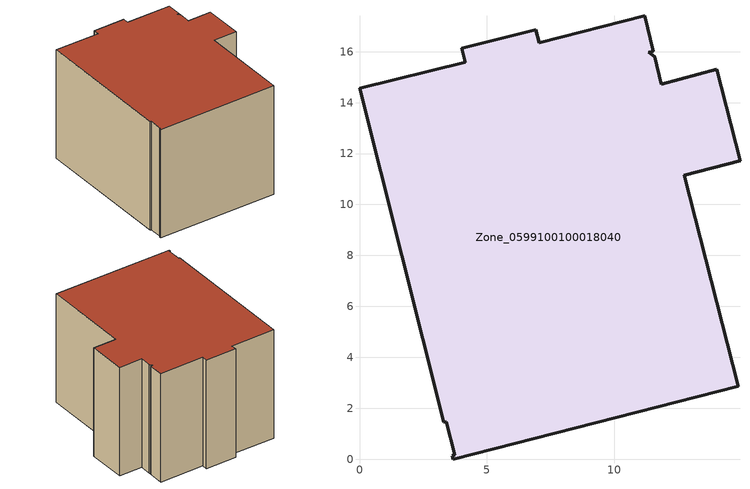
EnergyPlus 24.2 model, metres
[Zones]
Zone_0599100100018040
 floor ground (C_G): 3.41,1.47 3.32,1.44 0,14.57 4.15,15.59 4.02,16.13 6.91,16.87 7.05,16.34 11.19,17.41 11.53,16.02 11.36,15.97 11.59,15.8 11.85,14.72 14.03,15.31 14.94,11.71 12.75,11.15 14.88,2.85 3.68,0 3.65,0.14 3.74,0.16 z0
 wall outside (C_F): 14.94,11.71 14.03,15.31 11.85,14.72 11.59,15.8 11.36,15.97 11.53,16.02 11.19,17.41 7.05,16.34 6.91,16.87 4.02,16.13 4.15,15.59 0,14.57 3.32,1.44 3.41,1.47 3.74,0.16 3.65,0.14 3.68,0 14.88,2.85 12.75,11.15 14.94,11.71 z0:10.71
 roof outside (C_R): 3.41,1.47 3.74,0.16 3.65,0.14 3.68,0 14.88,2.85 12.75,11.15 14.94,11.71 14.03,15.31 11.85,14.72 11.59,15.8 11.36,15.97 11.53,16.02 11.19,17.41 7.05,16.34 6.91,16.87 4.02,16.13 4.15,15.59 0,14.57 3.32,1.44 z10.71
[BUILDING]
Pand.0599100100018040: North Axis=0; Terrain=City; Loads Convergence Tolerance Value=0.04; Temperature Convergence Tolerance Value=0.4; Solar Distribution=FullExterior; Maximum Number of Warmup Days=25; Minimum Number of Warmup Days=1
[Site:Location]
Rotterdam.The.Hague.AP_ZH_NLD Design_Conditions: Latitude=51.96; Longitude=4.45; Time Zone=1; Elevation=-4.5
[SITE:GROUNDTEMPERATURE:BUILDINGSURFACE]
18, 18, 18, 18, 18, 18, 18, 18, 18, 18, 18, 18
[MATERIAL] Thermal Absorptance=0.9; Solar Absorptance=0.7; Visible Absorptance=0.7
Name | Roughness | Thickness | Conductivity | Density | Specific Heat
G.D.2015-2018 | MediumSmooth | 0.15 | 0.0428571 | 540 | 1210
F.D.2015-2018 | Rough | 0.3 | 0.0666667 | 1920 | 840
R.D.2015-2018 | MediumRough | 0.2 | 0.0333333 | 1500 | 1000
[CONSTRUCTION]
C_G: G.D.2015-2018
C_F: F.D.2015-2018
C_R: R.D.2015-2018
[ZONE]
Zone_0599100100018040: Type=1; Multiplier=1; Ceiling Height=Autocalculate; Volume=Autocalculate; Floor Area=autocalculate; Part of Total Floor Area=Yes
[ZONEINFILTRATION:DESIGNFLOWRATE]
Infil_Zone_0599100100018040: Zone or ZoneList or Space or SpaceList=Zone_0599100100018040; Schedule=AlwaysOn; Design Flow Rate Calculation Method=Flow/Area; Flow Rate per Floor Area=0.0021; Constant Term Coefficient=1; Temperature Term Coefficient=0; Velocity Term Coefficient=0; Velocity Squared Term Coefficient=0
[HVACTEMPLATE:ZONE:IDEALLOADSAIRSYSTEM]
Zone_0599100100018040: Maximum Heating Supply Air Temperature=50; Minimum Cooling Supply Air Temperature=13; Maximum Heating Supply Air Humidity Ratio=0.0156; Minimum Cooling Supply Air Humidity Ratio=0.0077; Heating Limit=NoLimit; Cooling Limit=NoLimit; Dehumidification Control Type=ConstantSensibleHeatRatio; Cooling Sensible Heat Ratio=0.7; Dehumidification Setpoint=60; Humidification Control Type=None; Humidification Setpoint=30; Outdoor Air Method=None; Outdoor Air Flow Rate per Person=0.00944; Outdoor Air Flow Rate per Zone Floor Area=0; Outdoor Air Flow Rate per Zone=0; Demand Controlled Ventilation Type=None; Outdoor Air Economizer Type=NoEconomizer; Heat Recovery Type=None; Sensible Heat Recovery Effectiveness=0.7; Latent Heat Recovery Effectiveness=0.65
[ZONECONTROL:THERMOSTAT]
ThermostatControl_Zone_0599100100018040: Zone or ZoneList=Zone_0599100100018040; Control Type Schedule=DualSetpointControlType; Control 1=Thermostat_Zone_0599100100018040; Temperature Difference Between Cutout And Setpoint=0
[THERMOSTATSETPOINT:DUALSETPOINT]
Thermostat_Zone_0599100100018040: Heating Setpoint Temperature Schedule=HeatingSetpoint_Zone_0599100100018040; Cooling Setpoint Temperature Schedule=CoolingSetpoint_Zone_0599100100018040
[SCHEDULE:COMPACT]
HeatingSetpoint_Zone_0599100100018040: Through: 12/31, For: AllDays, Until: 24:00, 21
CoolingSetpoint_Zone_0599100100018040: Through: 12/31, For: AllDays, Until: 24:00, 24
DualSetpointControlType: Through: 12/31, For: AllDays, Until: 24:00, 4
AlwaysOn: Through: 12/31, For: AllDays, Until: 24:00, 1
